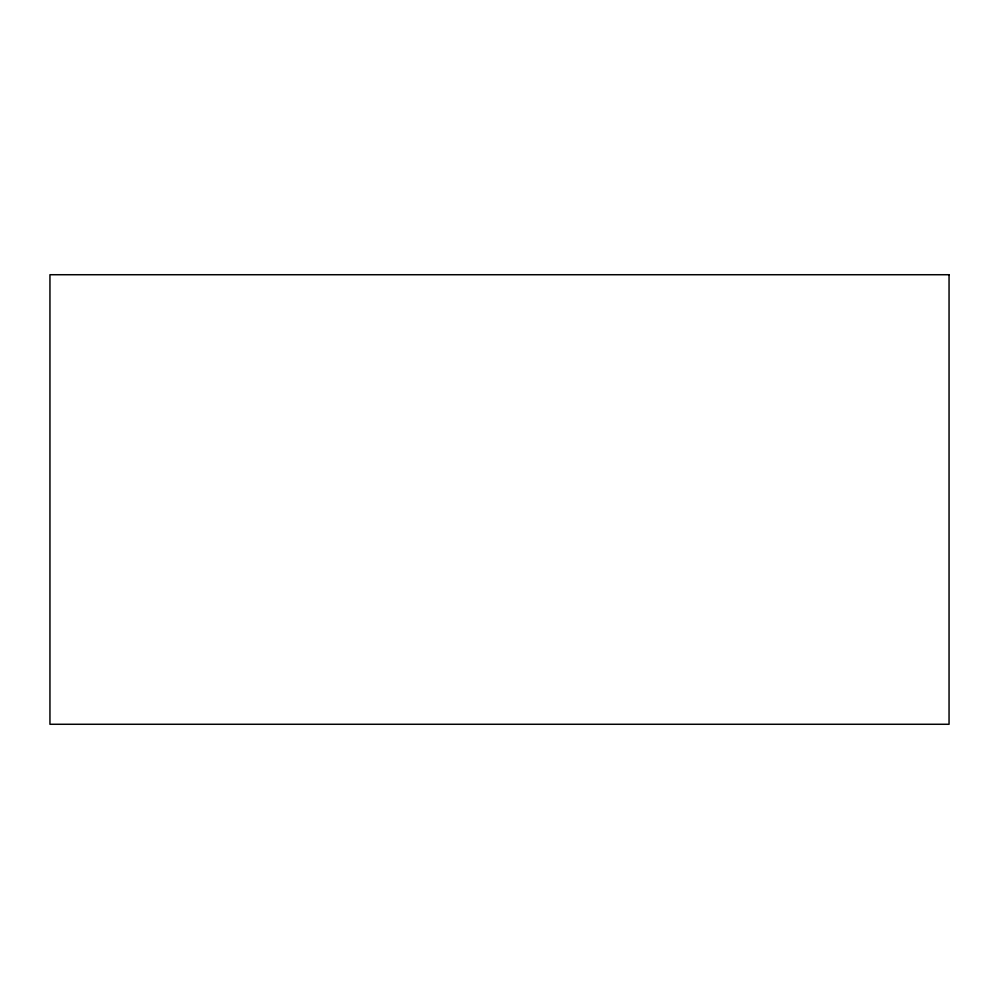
<?xml version="1.0" encoding="UTF-8"?>
<svg xmlns="http://www.w3.org/2000/svg" width="999" height="999" viewBox="0 0 999 999"><rect width="100%" height="100%" fill="white"/><g stroke="black" fill="none" stroke-linecap="round" stroke-linejoin="round"><path stroke-width="1.5" d="M949.05 274.725L49.95 274.725L49.95 724.275L949.05 724.275L949.05 274.725"/></g></svg>
